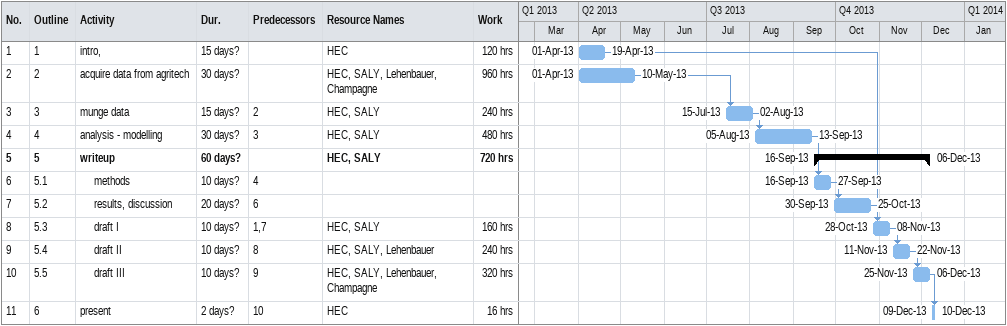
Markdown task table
| ID | WBS | Task | Duration | Start | Finish | Predecessors | Resources | Work (h) |
|---|---|---|---|---|---|---|---|---|
| 1 | 1 | intro, | 15d? | 2013-04-01 | 2013-04-19 |  | HEC | 120 |
| 2 | 2 | acquire data from agritech | 30d? | 2013-04-01 | 2013-05-10 |  | HEC, SALY, Lehenbauer, Champagne | 960 |
| 3 | 3 | munge data | 15d? | 2013-07-15 | 2013-08-02 | 2 | HEC, SALY | 240 |
| 4 | 4 | analysis - modelling | 30d? | 2013-08-05 | 2013-09-13 | 3 | HEC, SALY | 480 |
| 5 | 5 | **writeup** | 60d? | 2013-09-16 | 2013-12-06 |  | HEC, SALY | 720 |
| 6 | 5.1 | methods | 10d? | 2013-09-16 | 2013-09-27 | 4 |  |  |
| 7 | 5.2 | results, discussion | 20d? | 2013-09-30 | 2013-10-25 | 6 |  |  |
| 8 | 5.3 | draft I | 10d? | 2013-10-28 | 2013-11-08 | 1, 7 | HEC, SALY | 160 |
| 9 | 5.4 | draft II | 10d? | 2013-11-11 | 2013-11-22 | 8 | HEC, SALY, Lehenbauer | 240 |
| 10 | 5.5 | draft III | 10d? | 2013-11-25 | 2013-12-06 | 9 | HEC, SALY, Lehenbauer, Champagne | 320 |
| 11 | 6 | present | 2d? | 2013-12-09 | 2013-12-10 | 10 | HEC | 16 |
